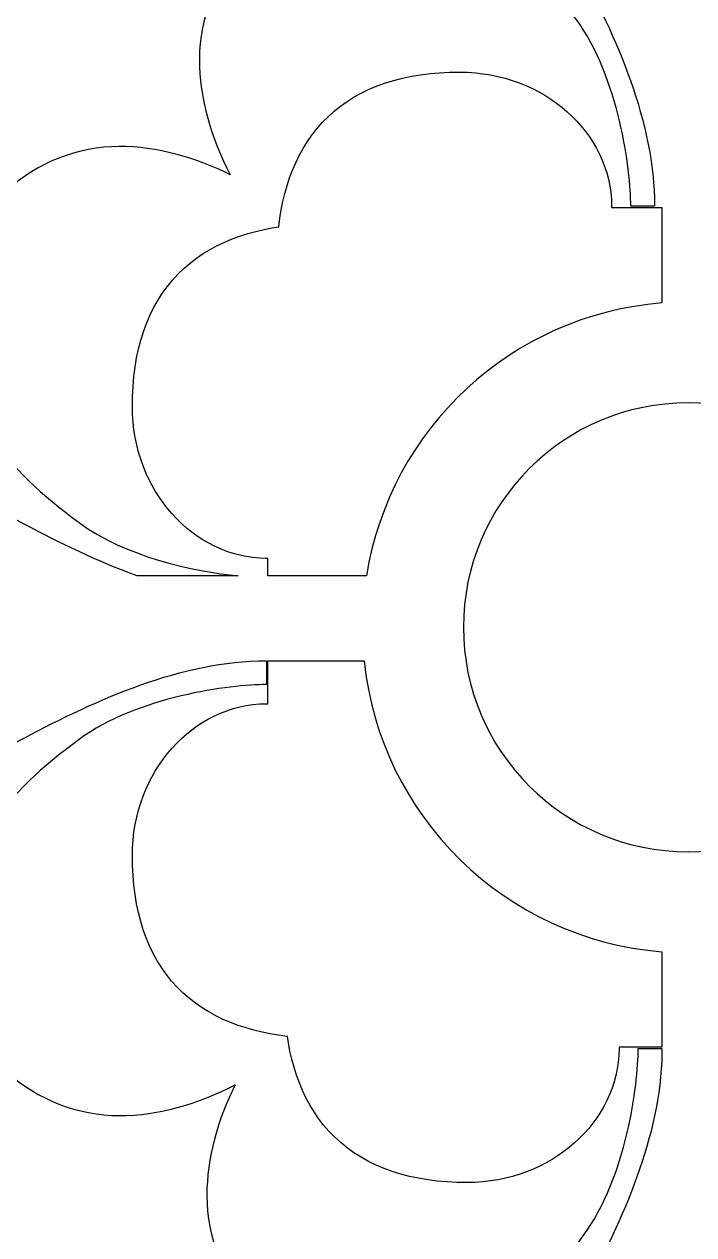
# Model space of a CAD drawing. Header units: centimetres. Extents: x -8.7 to 2, y -6.7 to 8.4.
# Drawn here: x 0.075 to 0.624, y 5.531 to 6.526 of the extents above; entities that cross this region are included whole.
import ezdxf

# ---------------------------------------------------------------- set-up
doc = ezdxf.new("R2010")
doc.units = ezdxf.units.CM
doc.header["$MEASUREMENT"] = 0
doc.layers.add('layer 1', color=7, linetype='Continuous')

msp = doc.modelspace()

# ---------------------------------------------------------------- linework, layer by layer
at = {"layer": 'layer 1', "color": 242}
for points, knots in [([(-2.9164, -6.70279), (-2.9164, -6.70279), (-2.9164, -5.65469), (-2.9164, -5.65469), (-2.9164, -5.65469), (-2.9164, -5.65469), (-2.9164, -5.56045), (-2.9164, -5.56045), (-2.9164, -5.56045), (-2.9164, -5.56045), (-2.9164, -5.22248), (-2.9164, -5.22248), (-2.9164, -5.22248), (-2.9164, -5.22248), (-2.9164, -5.05978), (-2.9164, -5.05978), (-2.9164, -5.05978), (-2.9164, -5.05978), (-2.9164, -3.57526), (-2.9164, -3.57526), (-2.9164, -3.57526), (-2.9164, -3.57526), (-2.9164, -3.48102), (-2.9164, -3.48102), (-2.9164, -3.48102), (-2.9164, -3.48102), (-2.9164, -3.14306), (-2.9164, -3.14306), (-2.9164, -3.14306), (-2.9164, -3.14306), (-2.9164, -2.98035), (-2.9164, -2.98035), (-2.9164, -2.98035), (-2.9164, -2.98035), (-2.9164, -1.49584), (-2.9164, -1.49584), (-2.9164, -1.49584), (-2.9164, -1.49584), (-2.9164, -1.4016), (-2.9164, -1.4016), (-2.9164, -1.4016), (-2.9164, -1.4016), (-2.9164, -1.06363), (-2.9164, -1.06363), (-2.9164, -1.06363), (-2.9164, -1.06363), (-2.9164, -0.90093), (-2.9164, -0.90093), (-2.9164, -0.90093), (-2.9164, -0.90093), (-2.9164, 0.58359), (-2.9164, 0.58359), (-2.9164, 0.58359), (-2.9164, 0.58359), (-2.9164, 0.67783), (-2.9164, 0.67783), (-2.9164, 0.67783), (-2.9164, 0.67783), (-2.9164, 1.01579), (-2.9164, 1.01579), (-2.9164, 1.01579), (-2.9164, 1.01579), (-2.9164, 1.1785), (-2.9164, 1.1785), (-2.9164, 1.1785), (-2.9164, 1.1785), (-2.9164, 2.66301), (-2.9164, 2.66301), (-2.9164, 2.66301), (-2.9164, 2.66301), (-2.9164, 2.75725), (-2.9164, 2.75725), (-2.9164, 2.75725), (-2.9164, 2.75725), (-2.9164, 3.09522), (-2.9164, 3.09522), (-2.9164, 3.09522), (-2.9164, 3.09522), (-2.9164, 3.25792), (-2.9164, 3.25792), (-2.9164, 3.25792), (-2.9164, 3.25792), (-2.9164, 4.74243), (-2.9164, 4.74243), (-2.9164, 4.74243), (-2.9164, 4.74243), (-2.9164, 4.83668), (-2.9164, 4.83668), (-2.9164, 4.83668), (-2.9164, 4.83668), (-2.9164, 5.17464), (-2.9164, 5.17464), (-2.9164, 5.17464), (-2.9164, 5.17464), (-2.9164, 5.33735), (-2.9164, 5.33735), (-2.9164, 5.33735), (-2.9164, 5.33735), (-2.9164, 6.82186), (-2.9164, 6.82186), (-2.9164, 6.82186), (-2.9164, 6.82186), (-2.9164, 6.9161), (-2.9164, 6.9161), (-2.9164, 6.9161), (-2.9164, 6.9161), (-2.9164, 7.25407), (-2.9164, 7.25407), (-2.9164, 7.25407), (-2.9164, 7.25407), (-2.9164, 7.41677), (-2.9164, 7.41677), (-2.9164, 7.41677), (-2.9164, 7.41677), (-2.9164, 8.37754), (-2.9164, 8.37754), (-2.9164, 8.37754), (-2.9164, 8.37754), (-2.18486, 8.37754), (-2.18486, 8.37754), (-2.18486, 8.37754), (-2.18486, 8.37754), (-2.01982, 8.37754), (-2.01982, 8.37754), (-2.01982, 8.37754), (-2.01982, 8.37754), (-1.60725, 8.37754), (-1.60725, 8.37754), (-1.60725, 8.37754), (-1.60725, 8.37754), (-1.53749, 8.37754), (-1.53749, 8.37754), (-1.53749, 8.37754), (-1.53749, 8.37754), (-1.14823, 8.37754), (-1.14823, 8.37754), (-1.14823, 8.37754), (-1.14823, 8.37754), (-0.98687, 8.37754), (-0.98687, 8.37754), (-0.98687, 8.37754), (-0.98687, 8.37754), (0.02073, 8.37754), (0.02073, 8.37754), (0.02073, 8.37754), (0.02073, 8.37754), (0.18577, 8.37754), (0.18577, 8.37754), (0.18577, 8.37754), (0.18577, 8.37754), (0.59834, 8.37754), (0.59834, 8.37754), (0.59834, 8.37754), (0.59834, 8.37754), (0.6681, 8.37754), (0.6681, 8.37754), (0.6681, 8.37754), (0.6681, 8.37754), (1.05736, 8.37754), (1.05736, 8.37754), (1.05736, 8.37754), (1.05736, 8.37754), (1.21872, 8.37754), (1.21872, 8.37754), (1.21872, 8.37754), (1.21872, 8.37754), (1.95035, 8.37754), (1.95035, 8.37754), (1.95035, 8.37754), (1.95035, 8.37754), (1.95035, 7.36066), (1.95035, 7.36066), (1.95035, 7.36066), (1.95035, 7.36066), (1.95035, 7.26641), (1.95035, 7.26641), (1.95035, 7.26641), (1.95035, 7.26641), (1.95035, 6.9286), (1.95035, 6.9286), (1.95035, 6.9286), (1.95035, 6.9286), (1.95035, 6.77755), (1.95035, 6.77755), (1.95035, 6.77755), (1.95035, 6.77755), (1.95035, 5.24221), (1.95035, 5.24221), (1.95035, 5.24221), (1.95035, 5.24221), (1.95035, 5.14795), (1.95035, 5.14795), (1.95035, 5.14795), (1.95035, 5.14795), (1.95035, 4.81014), (1.95035, 4.81014), (1.95035, 4.81014), (1.95035, 4.81014), (1.95035, 4.65909), (1.95035, 4.65909), (1.95035, 4.65909), (1.95035, 4.65909), (1.95035, 3.17448), (1.95035, 3.17448), (1.95035, 3.17448), (1.95035, 3.17448), (1.95035, 3.08022), (1.95035, 3.08022), (1.95035, 3.08022), (1.95035, 3.08022), (1.95035, 2.74242), (1.95035, 2.74242), (1.95035, 2.74242), (1.95035, 2.74242), (1.95035, 2.59137), (1.95035, 2.59137), (1.95035, 2.59137), (1.95035, 2.59137), (1.95035, 1.10676), (1.95035, 1.10676), (1.95035, 1.10676), (1.95035, 1.10676), (1.95035, 1.0125), (1.95035, 1.0125), (1.95035, 1.0125), (1.95035, 1.0125), (1.95035, 0.6747), (1.95035, 0.6747), (1.95035, 0.6747), (1.95035, 0.6747), (1.95035, 0.52364), (1.95035, 0.52364), (1.95035, 0.52364), (1.95035, 0.52364), (1.95035, -0.96097), (1.95035, -0.96097), (1.95035, -0.96097), (1.95035, -0.96097), (1.95035, -1.05523), (1.95035, -1.05523), (1.95035, -1.05523), (1.95035, -1.05523), (1.95035, -1.39303), (1.95035, -1.39303), (1.95035, -1.39303), (1.95035, -1.39303), (1.95035, -1.54408), (1.95035, -1.54408), (1.95035, -1.54408), (1.95035, -1.54408), (1.95035, -3.02869), (1.95035, -3.02869), (1.95035, -3.02869), (1.95035, -3.02869), (1.95035, -3.12295), (1.95035, -3.12295), (1.95035, -3.12295), (1.95035, -3.12295), (1.95035, -3.46075), (1.95035, -3.46075), (1.95035, -3.46075), (1.95035, -3.46075), (1.95035, -3.61181), (1.95035, -3.61181), (1.95035, -3.61181), (1.95035, -3.61181), (1.95035, -5.09642), (1.95035, -5.09642), (1.95035, -5.09642), (1.95035, -5.09642), (1.95035, -5.19068), (1.95035, -5.19068), (1.95035, -5.19068), (1.95035, -5.19068), (1.95035, -5.52848), (1.95035, -5.52848), (1.95035, -5.52848), (1.95035, -5.52848), (1.95035, -5.67953), (1.95035, -5.67953), (1.95035, -5.67953), (1.95035, -5.67953), (1.95035, -6.70279), (1.95035, -6.70279), (1.95035, -6.70279), (1.95035, -6.70279), (1.21881, -6.70279), (1.21881, -6.70279), (1.21881, -6.70279), (1.21881, -6.70279), (1.0529, -6.70279), (1.0529, -6.70279), (1.0529, -6.70279), (1.0529, -6.70279), (0.6681, -6.70279), (0.6681, -6.70279), (0.6681, -6.70279), (0.6681, -6.70279), (0.59834, -6.70279), (0.59834, -6.70279), (0.59834, -6.70279), (0.59834, -6.70279), (0.18291, -6.70279), (0.18291, -6.70279), (0.18291, -6.70279), (0.18291, -6.70279), (0.02079, -6.70279), (0.02079, -6.70279), (0.02079, -6.70279), (0.02079, -6.70279), (-0.98678, -6.70279), (-0.98678, -6.70279), (-0.98678, -6.70279), (-0.98678, -6.70279), (-1.15269, -6.70279), (-1.15269, -6.70279), (-1.15269, -6.70279), (-1.15269, -6.70279), (-1.53749, -6.70279), (-1.53749, -6.70279), (-1.53749, -6.70279), (-1.53749, -6.70279), (-1.60725, -6.70279), (-1.60725, -6.70279), (-1.60725, -6.70279), (-1.60725, -6.70279), (-2.02268, -6.70279), (-2.02268, -6.70279), (-2.02268, -6.70279), (-2.02268, -6.70279), (-2.1848, -6.70279), (-2.1848, -6.70279), (-2.1848, -6.70279), (-2.1848, -6.70279), (-2.9164, -6.70279), (-2.9164, -6.70279)], [0, 0, 0, 0, 0.011765, 0.011765, 0.011765, 0.011765, 0.023529, 0.023529, 0.023529, 0.023529, 0.035294, 0.035294, 0.035294, 0.035294, 0.047059, 0.047059, 0.047059, 0.047059, 0.058824, 0.058824, 0.058824, 0.058824, 0.070588, 0.070588, 0.070588, 0.070588, 0.082353, 0.082353, 0.082353, 0.082353, 0.094118, 0.094118, 0.094118, 0.094118, 0.105882, 0.105882, 0.105882, 0.105882, 0.117647, 0.117647, 0.117647, 0.117647, 0.129412, 0.129412, 0.129412, 0.129412, 0.141176, 0.141176, 0.141176, 0.141176, 0.152941, 0.152941, 0.152941, 0.152941, 0.164706, 0.164706, 0.164706, 0.164706, 0.176471, 0.176471, 0.176471, 0.176471, 0.188235, 0.188235, 0.188235, 0.188235, 0.2, 0.2, 0.2, 0.2, 0.211765, 0.211765, 0.211765, 0.211765, 0.223529, 0.223529, 0.223529, 0.223529, 0.235294, 0.235294, 0.235294, 0.235294, 0.247059, 0.247059, 0.247059, 0.247059, 0.258824, 0.258824, 0.258824, 0.258824, 0.270588, 0.270588, 0.270588, 0.270588, 0.282353, 0.282353, 0.282353, 0.282353, 0.294118, 0.294118, 0.294118, 0.294118, 0.305882, 0.305882, 0.305882, 0.305882, 0.317647, 0.317647, 0.317647, 0.317647, 0.329412, 0.329412, 0.329412, 0.329412, 0.341176, 0.341176, 0.341176, 0.341176, 0.352941, 0.352941, 0.352941, 0.352941, 0.364706, 0.364706, 0.364706, 0.364706, 0.376471, 0.376471, 0.376471, 0.376471, 0.388235, 0.388235, 0.388235, 0.388235, 0.4, 0.4, 0.4, 0.4, 0.411765, 0.411765, 0.411765, 0.411765, 0.423529, 0.423529, 0.423529, 0.423529, 0.435294, 0.435294, 0.435294, 0.435294, 0.447059, 0.447059, 0.447059, 0.447059, 0.458824, 0.458824, 0.458824, 0.458824, 0.470588, 0.470588, 0.470588, 0.470588, 0.482353, 0.482353, 0.482353, 0.482353, 0.494118, 0.494118, 0.494118, 0.494118, 0.505882, 0.505882, 0.505882, 0.505882, 0.517647, 0.517647, 0.517647, 0.517647, 0.529412, 0.529412, 0.529412, 0.529412, 0.541176, 0.541176, 0.541176, 0.541176, 0.552941, 0.552941, 0.552941, 0.552941, 0.564706, 0.564706, 0.564706, 0.564706, 0.576471, 0.576471, 0.576471, 0.576471, 0.588235, 0.588235, 0.588235, 0.588235, 0.6, 0.6, 0.6, 0.6, 0.611765, 0.611765, 0.611765, 0.611765, 0.623529, 0.623529, 0.623529, 0.623529, 0.635294, 0.635294, 0.635294, 0.635294, 0.647059, 0.647059, 0.647059, 0.647059, 0.658824, 0.658824, 0.658824, 0.658824, 0.670588, 0.670588, 0.670588, 0.670588, 0.682353, 0.682353, 0.682353, 0.682353, 0.694118, 0.694118, 0.694118, 0.694118, 0.705882, 0.705882, 0.705882, 0.705882, 0.717647, 0.717647, 0.717647, 0.717647, 0.729412, 0.729412, 0.729412, 0.729412, 0.741176, 0.741176, 0.741176, 0.741176, 0.752941, 0.752941, 0.752941, 0.752941, 0.764706, 0.764706, 0.764706, 0.764706, 0.776471, 0.776471, 0.776471, 0.776471, 0.788235, 0.788235, 0.788235, 0.788235, 0.8, 0.8, 0.8, 0.8, 0.811765, 0.811765, 0.811765, 0.811765, 0.823529, 0.823529, 0.823529, 0.823529, 0.835294, 0.835294, 0.835294, 0.835294, 0.847059, 0.847059, 0.847059, 0.847059, 0.858824, 0.858824, 0.858824, 0.858824, 0.870588, 0.870588, 0.870588, 0.870588, 0.882353, 0.882353, 0.882353, 0.882353, 0.894118, 0.894118, 0.894118, 0.894118, 0.905882, 0.905882, 0.905882, 0.905882, 0.917647, 0.917647, 0.917647, 0.917647, 0.929412, 0.929412, 0.929412, 0.929412, 0.941176, 0.941176, 0.941176, 0.941176, 0.952941, 0.952941, 0.952941, 0.952941, 0.964706, 0.964706, 0.964706, 0.964706, 0.976471, 0.976471, 0.976471, 0.976471, 1, 1, 1, 1]), ([(-0.42407, 6.1001), (-0.42407, 6.1001), (-0.24918, 6.04899), (-0.24918, 6.04899), (-0.24918, 6.04899), (-0.20936, 6.06769), (-0.16923, 6.08874), (-0.13929, 6.105), (-0.13929, 6.105), (-0.09534, 6.12944), (-0.05503, 6.14653), (-0.01838, 6.14653), (-0.01838, 6.14653), (0.01216, 6.14653), (0.04637, 6.12944), (0.07447, 6.11476), (0.07447, 6.11476), (0.10352, 6.09934), (0.13487, 6.08393), (0.1674, 6.07215), (0.1674, 6.07215), (0.1674, 6.07215), (0.25029, 6.07215), (0.25029, 6.07215), (0.25029, 6.07215), (0.21403, 6.07585), (0.15755, 6.0878), (0.11966, 6.116), (0.11966, 6.116), (0.05857, 6.16119), (0.02072, 6.20271), (0.02072, 6.30289), (0.02072, 6.30289), (0.02072, 6.3713), (0.08422, 6.42503), (0.15264, 6.42503), (0.15264, 6.42503), (0.1836, 6.42503), (0.21556, 6.41602), (0.24387, 6.40174), (0.24387, 6.40174), (0.22839, 6.43103), (0.2185, 6.46456), (0.2185, 6.497), (0.2185, 6.497), (0.2185, 6.56542), (0.27224, 6.62892), (0.34065, 6.62892), (0.34065, 6.62892), (0.44083, 6.62892), (0.48234, 6.59106), (0.52754, 6.52998), (0.52754, 6.52998), (0.56296, 6.48236), (0.57274, 6.40539), (0.57274, 6.37607), (0.57274, 6.37607), (0.57274, 6.37607), (0.59229, 6.37607), (0.59229, 6.37607), (0.59229, 6.37607), (0.59229, 6.44571), (0.56052, 6.51532), (0.52876, 6.57517), (0.52876, 6.57517), (0.51409, 6.60327), (0.497, 6.63747), (0.497, 6.66802), (0.497, 6.66802), (0.497, 6.70467), (0.51409, 6.74498), (0.53854, 6.78893), (0.53854, 6.78893), (0.55306, 6.8157), (0.57142, 6.8506), (0.58852, 6.88616), (0.58852, 6.88616), (0.58852, 6.88616), (0.53024, 7.08559), (0.53024, 7.08559), (0.53024, 7.08559), (0.53024, 7.08559), (0.28271, 7.01027), (0.28271, 7.01027), (0.28271, 7.01027), (0.28271, 7.01027), (0.10891, 7.06316), (0.10891, 7.06316), (0.10891, 7.06316), (0.08764, 6.93848), (-0.04769, 6.84118), (-0.21436, 6.83456), (-0.21436, 6.83456), (-0.2163, 6.66707), (-0.30972, 6.52854), (-0.43218, 6.50065), (-0.43218, 6.50065), (-0.43218, 6.50065), (-0.42407, 6.50065), (-0.42407, 6.50065), (-0.42407, 6.50065), (-0.42407, 6.50065), (-0.42407, 6.1001), (-0.42407, 6.1001)], [0, 0, 0, 0, 0.037037, 0.037037, 0.037037, 0.037037, 0.074074, 0.074074, 0.074074, 0.074074, 0.111111, 0.111111, 0.111111, 0.111111, 0.148148, 0.148148, 0.148148, 0.148148, 0.185185, 0.185185, 0.185185, 0.185185, 0.222222, 0.222222, 0.222222, 0.222222, 0.259259, 0.259259, 0.259259, 0.259259, 0.296296, 0.296296, 0.296296, 0.296296, 0.333333, 0.333333, 0.333333, 0.333333, 0.37037, 0.37037, 0.37037, 0.37037, 0.407407, 0.407407, 0.407407, 0.407407, 0.444444, 0.444444, 0.444444, 0.444444, 0.481481, 0.481481, 0.481481, 0.481481, 0.518519, 0.518519, 0.518519, 0.518519, 0.555556, 0.555556, 0.555556, 0.555556, 0.592593, 0.592593, 0.592593, 0.592593, 0.62963, 0.62963, 0.62963, 0.62963, 0.666667, 0.666667, 0.666667, 0.666667, 0.703704, 0.703704, 0.703704, 0.703704, 0.740741, 0.740741, 0.740741, 0.740741, 0.777778, 0.777778, 0.777778, 0.777778, 0.814815, 0.814815, 0.814815, 0.814815, 0.851852, 0.851852, 0.851852, 0.851852, 0.888889, 0.888889, 0.888889, 0.888889, 0.925926, 0.925926, 0.925926, 0.925926, 1, 1, 1, 1]), ([(0.27464, 6.07215), (0.27464, 6.07215), (0.35567, 6.07215), (0.35567, 6.07215), (0.35567, 6.07215), (0.37485, 6.19284), (0.47478, 6.28666), (0.59834, 6.29646), (0.59834, 6.29646), (0.59834, 6.29646), (0.59834, 6.375), (0.59834, 6.375), (0.59834, 6.375), (0.59834, 6.375), (0.557, 6.375), (0.557, 6.375), (0.557, 6.375), (0.557, 6.375), (0.557, 6.3765), (0.557, 6.3765), (0.557, 6.3765), (0.557, 6.3765), (0.55684, 6.38166), (0.55684, 6.38166), (0.55684, 6.38166), (0.55684, 6.38166), (0.55634, 6.38719), (0.55634, 6.38719), (0.55634, 6.38719), (0.55634, 6.38719), (0.55552, 6.39266), (0.55552, 6.39266), (0.55552, 6.39266), (0.55552, 6.39266), (0.55439, 6.39807), (0.55439, 6.39807), (0.55439, 6.39807), (0.55439, 6.39807), (0.55297, 6.40338), (0.55297, 6.40338), (0.55297, 6.40338), (0.55297, 6.40338), (0.55125, 6.40859), (0.55125, 6.40859), (0.55125, 6.40859), (0.55125, 6.40859), (0.54926, 6.41369), (0.54926, 6.41369), (0.54926, 6.41369), (0.54926, 6.41369), (0.54701, 6.41868), (0.54701, 6.41868), (0.54701, 6.41868), (0.54701, 6.41868), (0.54449, 6.42356), (0.54449, 6.42356), (0.54449, 6.42356), (0.54449, 6.42356), (0.54173, 6.42829), (0.54173, 6.42829), (0.54173, 6.42829), (0.54173, 6.42829), (0.53873, 6.43289), (0.53873, 6.43289), (0.53873, 6.43289), (0.53873, 6.43289), (0.5355, 6.43735), (0.5355, 6.43735), (0.5355, 6.43735), (0.5355, 6.43735), (0.53204, 6.44166), (0.53204, 6.44166), (0.53204, 6.44166), (0.53204, 6.44166), (0.52837, 6.44582), (0.52837, 6.44582), (0.52837, 6.44582), (0.52837, 6.44582), (0.52449, 6.44981), (0.52449, 6.44981), (0.52449, 6.44981), (0.52449, 6.44981), (0.52039, 6.45364), (0.52039, 6.45364), (0.52039, 6.45364), (0.52039, 6.45364), (0.5161, 6.45729), (0.5161, 6.45729), (0.5161, 6.45729), (0.5161, 6.45729), (0.51163, 6.46076), (0.51163, 6.46076), (0.51163, 6.46076), (0.51163, 6.46076), (0.50696, 6.46404), (0.50696, 6.46404), (0.50696, 6.46404), (0.50696, 6.46404), (0.50212, 6.46713), (0.50212, 6.46713), (0.50212, 6.46713), (0.50212, 6.46713), (0.4971, 6.47002), (0.4971, 6.47002), (0.4971, 6.47002), (0.4971, 6.47002), (0.49192, 6.47269), (0.49192, 6.47269), (0.49192, 6.47269), (0.49192, 6.47269), (0.48657, 6.47515), (0.48657, 6.47515), (0.48657, 6.47515), (0.48657, 6.47515), (0.48106, 6.47738), (0.48106, 6.47738), (0.48106, 6.47738), (0.48106, 6.47738), (0.4754, 6.47938), (0.4754, 6.47938), (0.4754, 6.47938), (0.4754, 6.47938), (0.46961, 6.48113), (0.46961, 6.48113), (0.46961, 6.48113), (0.46961, 6.48113), (0.46368, 6.48264), (0.46368, 6.48264), (0.46368, 6.48264), (0.46368, 6.48264), (0.45762, 6.48389), (0.45762, 6.48389), (0.45762, 6.48389), (0.45762, 6.48389), (0.45144, 6.48487), (0.45144, 6.48487), (0.45144, 6.48487), (0.45144, 6.48487), (0.44515, 6.48558), (0.44515, 6.48558), (0.44515, 6.48558), (0.44515, 6.48558), (0.43876, 6.48602), (0.43876, 6.48602), (0.43876, 6.48602), (0.43876, 6.48602), (0.43236, 6.48616), (0.43236, 6.48616), (0.43236, 6.48616), (0.43236, 6.48616), (0.42392, 6.48602), (0.42392, 6.48602), (0.42392, 6.48602), (0.42392, 6.48602), (0.41578, 6.48562), (0.41578, 6.48562), (0.41578, 6.48562), (0.41578, 6.48562), (0.40785, 6.48494), (0.40785, 6.48494), (0.40785, 6.48494), (0.40785, 6.48494), (0.40013, 6.48398), (0.40013, 6.48398), (0.40013, 6.48398), (0.40013, 6.48398), (0.3926, 6.48274), (0.3926, 6.48274), (0.3926, 6.48274), (0.3926, 6.48274), (0.38527, 6.48121), (0.38527, 6.48121), (0.38527, 6.48121), (0.38527, 6.48121), (0.37814, 6.47938), (0.37814, 6.47938), (0.37814, 6.47938), (0.37814, 6.47938), (0.37122, 6.47726), (0.37122, 6.47726), (0.37122, 6.47726), (0.37122, 6.47726), (0.36451, 6.47484), (0.36451, 6.47484), (0.36451, 6.47484), (0.36451, 6.47484), (0.35801, 6.47211), (0.35801, 6.47211), (0.35801, 6.47211), (0.35801, 6.47211), (0.35174, 6.46908), (0.35174, 6.46908), (0.35174, 6.46908), (0.35174, 6.46908), (0.3457, 6.46574), (0.3457, 6.46574), (0.3457, 6.46574), (0.3457, 6.46574), (0.3399, 6.46209), (0.3399, 6.46209), (0.3399, 6.46209), (0.3399, 6.46209), (0.33437, 6.45816), (0.33437, 6.45816), (0.33437, 6.45816), (0.33437, 6.45816), (0.3291, 6.45393), (0.3291, 6.45393), (0.3291, 6.45393), (0.3291, 6.45393), (0.32412, 6.44944), (0.32412, 6.44944), (0.32412, 6.44944), (0.32412, 6.44944), (0.31942, 6.44467), (0.31942, 6.44467), (0.31942, 6.44467), (0.31942, 6.44467), (0.31503, 6.43967), (0.31503, 6.43967), (0.31503, 6.43967), (0.31503, 6.43967), (0.31094, 6.43444), (0.31094, 6.43444), (0.31094, 6.43444), (0.31094, 6.43444), (0.30715, 6.429), (0.30715, 6.429), (0.30715, 6.429), (0.30715, 6.429), (0.30366, 6.42337), (0.30366, 6.42337), (0.30366, 6.42337), (0.30366, 6.42337), (0.30046, 6.41756), (0.30046, 6.41756), (0.30046, 6.41756), (0.30046, 6.41756), (0.29756, 6.41159), (0.29756, 6.41159), (0.29756, 6.41159), (0.29756, 6.41159), (0.29494, 6.40548), (0.29494, 6.40548), (0.29494, 6.40548), (0.29494, 6.40548), (0.29259, 6.39922), (0.29259, 6.39922), (0.29259, 6.39922), (0.29259, 6.39922), (0.2905, 6.39284), (0.2905, 6.39284), (0.2905, 6.39284), (0.2905, 6.39284), (0.28866, 6.38632), (0.28866, 6.38632), (0.28866, 6.38632), (0.28866, 6.38632), (0.28707, 6.3797), (0.28707, 6.3797), (0.28707, 6.3797), (0.28707, 6.3797), (0.2857, 6.37295), (0.2857, 6.37295), (0.2857, 6.37295), (0.2857, 6.37295), (0.28456, 6.3661), (0.28456, 6.3661), (0.28456, 6.3661), (0.28456, 6.3661), (0.28363, 6.35914), (0.28363, 6.35914), (0.28363, 6.35914), (0.28363, 6.35914), (0.28361, 6.35893), (0.28361, 6.35893), (0.28361, 6.35893), (0.28361, 6.35893), (0.27837, 6.35811), (0.27837, 6.35811), (0.27837, 6.35811), (0.27837, 6.35811), (0.27154, 6.35679), (0.27154, 6.35679), (0.27154, 6.35679), (0.27154, 6.35679), (0.26483, 6.35523), (0.26483, 6.35523), (0.26483, 6.35523), (0.26483, 6.35523), (0.25823, 6.35344), (0.25823, 6.35344), (0.25823, 6.35344), (0.25823, 6.35344), (0.25177, 6.35139), (0.25177, 6.35139), (0.25177, 6.35139), (0.25177, 6.35139), (0.24543, 6.34908), (0.24543, 6.34908), (0.24543, 6.34908), (0.24543, 6.34908), (0.23923, 6.34649), (0.23923, 6.34649), (0.23923, 6.34649), (0.23923, 6.34649), (0.23318, 6.34362), (0.23318, 6.34362), (0.23318, 6.34362), (0.23318, 6.34362), (0.22729, 6.34045), (0.22729, 6.34045), (0.22729, 6.34045), (0.22729, 6.34045), (0.22159, 6.33699), (0.22159, 6.33699), (0.22159, 6.33699), (0.22159, 6.33699), (0.21606, 6.33322), (0.21606, 6.33322), (0.21606, 6.33322), (0.21606, 6.33322), (0.21076, 6.32914), (0.21076, 6.32914), (0.21076, 6.32914), (0.21076, 6.32914), (0.20567, 6.32475), (0.20567, 6.32475), (0.20567, 6.32475), (0.20567, 6.32475), (0.20084, 6.32006), (0.20084, 6.32006), (0.20084, 6.32006), (0.20084, 6.32006), (0.19627, 6.31508), (0.19627, 6.31508), (0.19627, 6.31508), (0.19627, 6.31508), (0.19197, 6.30981), (0.19197, 6.30981), (0.19197, 6.30981), (0.19197, 6.30981), (0.18796, 6.30425), (0.18796, 6.30425), (0.18796, 6.30425), (0.18796, 6.30425), (0.18426, 6.29844), (0.18426, 6.29844), (0.18426, 6.29844), (0.18426, 6.29844), (0.18086, 6.29237), (0.18086, 6.29237), (0.18086, 6.29237), (0.18086, 6.29237), (0.17777, 6.28606), (0.17777, 6.28606), (0.17777, 6.28606), (0.17777, 6.28606), (0.17499, 6.27953), (0.17499, 6.27953), (0.17499, 6.27953), (0.17499, 6.27953), (0.17253, 6.27277), (0.17253, 6.27277), (0.17253, 6.27277), (0.17253, 6.27277), (0.17037, 6.26581), (0.17037, 6.26581), (0.17037, 6.26581), (0.17037, 6.26581), (0.16852, 6.25863), (0.16852, 6.25863), (0.16852, 6.25863), (0.16852, 6.25863), (0.16696, 6.25125), (0.16696, 6.25125), (0.16696, 6.25125), (0.16696, 6.25125), (0.1657, 6.24367), (0.1657, 6.24367), (0.1657, 6.24367), (0.1657, 6.24367), (0.16472, 6.23588), (0.16472, 6.23588), (0.16472, 6.23588), (0.16472, 6.23588), (0.16403, 6.22789), (0.16403, 6.22789), (0.16403, 6.22789), (0.16403, 6.22789), (0.16362, 6.21968), (0.16362, 6.21968), (0.16362, 6.21968), (0.16362, 6.21968), (0.16348, 6.21118), (0.16348, 6.21118), (0.16348, 6.21118), (0.16348, 6.21118), (0.16362, 6.20478), (0.16362, 6.20478), (0.16362, 6.20478), (0.16362, 6.20478), (0.16405, 6.19838), (0.16405, 6.19838), (0.16405, 6.19838), (0.16405, 6.19838), (0.16476, 6.19209), (0.16476, 6.19209), (0.16476, 6.19209), (0.16476, 6.19209), (0.16575, 6.18592), (0.16575, 6.18592), (0.16575, 6.18592), (0.16575, 6.18592), (0.16699, 6.17986), (0.16699, 6.17986), (0.16699, 6.17986), (0.16699, 6.17986), (0.1685, 6.17392), (0.1685, 6.17392), (0.1685, 6.17392), (0.1685, 6.17392), (0.17026, 6.16812), (0.17026, 6.16812), (0.17026, 6.16812), (0.17026, 6.16812), (0.17226, 6.16247), (0.17226, 6.16247), (0.17226, 6.16247), (0.17226, 6.16247), (0.17448, 6.15697), (0.17448, 6.15697), (0.17448, 6.15697), (0.17448, 6.15697), (0.17694, 6.15162), (0.17694, 6.15162), (0.17694, 6.15162), (0.17694, 6.15162), (0.17962, 6.14643), (0.17962, 6.14643), (0.17962, 6.14643), (0.17962, 6.14643), (0.1825, 6.14141), (0.1825, 6.14141), (0.1825, 6.14141), (0.1825, 6.14141), (0.18559, 6.13656), (0.18559, 6.13656), (0.18559, 6.13656), (0.18559, 6.13656), (0.18888, 6.1319), (0.18888, 6.1319), (0.18888, 6.1319), (0.18888, 6.1319), (0.19235, 6.12742), (0.19235, 6.12742), (0.19235, 6.12742), (0.19235, 6.12742), (0.196, 6.12313), (0.196, 6.12313), (0.196, 6.12313), (0.196, 6.12313), (0.19982, 6.11905), (0.19982, 6.11905), (0.19982, 6.11905), (0.19982, 6.11905), (0.20381, 6.11516), (0.20381, 6.11516), (0.20381, 6.11516), (0.20381, 6.11516), (0.20797, 6.11148), (0.20797, 6.11148), (0.20797, 6.11148), (0.20797, 6.11148), (0.21228, 6.10803), (0.21228, 6.10803), (0.21228, 6.10803), (0.21228, 6.10803), (0.21674, 6.10479), (0.21674, 6.10479), (0.21674, 6.10479), (0.21674, 6.10479), (0.22135, 6.10179), (0.22135, 6.10179), (0.22135, 6.10179), (0.22135, 6.10179), (0.22609, 6.09902), (0.22609, 6.09902), (0.22609, 6.09902), (0.22609, 6.09902), (0.23095, 6.09651), (0.23095, 6.09651), (0.23095, 6.09651), (0.23095, 6.09651), (0.23593, 6.09426), (0.23593, 6.09426), (0.23593, 6.09426), (0.23593, 6.09426), (0.24104, 6.09227), (0.24104, 6.09227), (0.24104, 6.09227), (0.24104, 6.09227), (0.24626, 6.09055), (0.24626, 6.09055), (0.24626, 6.09055), (0.24626, 6.09055), (0.25157, 6.08912), (0.25157, 6.08912), (0.25157, 6.08912), (0.25157, 6.08912), (0.25697, 6.088), (0.25697, 6.088), (0.25697, 6.088), (0.25697, 6.088), (0.26245, 6.08718), (0.26245, 6.08718), (0.26245, 6.08718), (0.26245, 6.08718), (0.26799, 6.08668), (0.26799, 6.08668), (0.26799, 6.08668), (0.26799, 6.08668), (0.27315, 6.08652), (0.27315, 6.08652), (0.27315, 6.08652), (0.27315, 6.08652), (0.27464, 6.08652), (0.27464, 6.08652), (0.27464, 6.08652), (0.27464, 6.08652), (0.27464, 6.07215), (0.27464, 6.07215)], [0, 0, 0, 0, 0.007463, 0.007463, 0.007463, 0.007463, 0.014925, 0.014925, 0.014925, 0.014925, 0.022388, 0.022388, 0.022388, 0.022388, 0.029851, 0.029851, 0.029851, 0.029851, 0.037313, 0.037313, 0.037313, 0.037313, 0.044776, 0.044776, 0.044776, 0.044776, 0.052239, 0.052239, 0.052239, 0.052239, 0.059701, 0.059701, 0.059701, 0.059701, 0.067164, 0.067164, 0.067164, 0.067164, 0.074627, 0.074627, 0.074627, 0.074627, 0.08209, 0.08209, 0.08209, 0.08209, 0.089552, 0.089552, 0.089552, 0.089552, 0.097015, 0.097015, 0.097015, 0.097015, 0.104478, 0.104478, 0.104478, 0.104478, 0.11194, 0.11194, 0.11194, 0.11194, 0.119403, 0.119403, 0.119403, 0.119403, 0.126866, 0.126866, 0.126866, 0.126866, 0.134328, 0.134328, 0.134328, 0.134328, 0.141791, 0.141791, 0.141791, 0.141791, 0.149254, 0.149254, 0.149254, 0.149254, 0.156716, 0.156716, 0.156716, 0.156716, 0.164179, 0.164179, 0.164179, 0.164179, 0.171642, 0.171642, 0.171642, 0.171642, 0.179104, 0.179104, 0.179104, 0.179104, 0.186567, 0.186567, 0.186567, 0.186567, 0.19403, 0.19403, 0.19403, 0.19403, 0.201493, 0.201493, 0.201493, 0.201493, 0.208955, 0.208955, 0.208955, 0.208955, 0.216418, 0.216418, 0.216418, 0.216418, 0.223881, 0.223881, 0.223881, 0.223881, 0.231343, 0.231343, 0.231343, 0.231343, 0.238806, 0.238806, 0.238806, 0.238806, 0.246269, 0.246269, 0.246269, 0.246269, 0.253731, 0.253731, 0.253731, 0.253731, 0.261194, 0.261194, 0.261194, 0.261194, 0.268657, 0.268657, 0.268657, 0.268657, 0.276119, 0.276119, 0.276119, 0.276119, 0.283582, 0.283582, 0.283582, 0.283582, 0.291045, 0.291045, 0.291045, 0.291045, 0.298507, 0.298507, 0.298507, 0.298507, 0.30597, 0.30597, 0.30597, 0.30597, 0.313433, 0.313433, 0.313433, 0.313433, 0.320896, 0.320896, 0.320896, 0.320896, 0.328358, 0.328358, 0.328358, 0.328358, 0.335821, 0.335821, 0.335821, 0.335821, 0.343284, 0.343284, 0.343284, 0.343284, 0.350746, 0.350746, 0.350746, 0.350746, 0.358209, 0.358209, 0.358209, 0.358209, 0.365672, 0.365672, 0.365672, 0.365672, 0.373134, 0.373134, 0.373134, 0.373134, 0.380597, 0.380597, 0.380597, 0.380597, 0.38806, 0.38806, 0.38806, 0.38806, 0.395522, 0.395522, 0.395522, 0.395522, 0.402985, 0.402985, 0.402985, 0.402985, 0.410448, 0.410448, 0.410448, 0.410448, 0.41791, 0.41791, 0.41791, 0.41791, 0.425373, 0.425373, 0.425373, 0.425373, 0.432836, 0.432836, 0.432836, 0.432836, 0.440299, 0.440299, 0.440299, 0.440299, 0.447761, 0.447761, 0.447761, 0.447761, 0.455224, 0.455224, 0.455224, 0.455224, 0.462687, 0.462687, 0.462687, 0.462687, 0.470149, 0.470149, 0.470149, 0.470149, 0.477612, 0.477612, 0.477612, 0.477612, 0.485075, 0.485075, 0.485075, 0.485075, 0.492537, 0.492537, 0.492537, 0.492537, 0.5, 0.5, 0.5, 0.5, 0.507463, 0.507463, 0.507463, 0.507463, 0.514925, 0.514925, 0.514925, 0.514925, 0.522388, 0.522388, 0.522388, 0.522388, 0.529851, 0.529851, 0.529851, 0.529851, 0.537313, 0.537313, 0.537313, 0.537313, 0.544776, 0.544776, 0.544776, 0.544776, 0.552239, 0.552239, 0.552239, 0.552239, 0.559701, 0.559701, 0.559701, 0.559701, 0.567164, 0.567164, 0.567164, 0.567164, 0.574627, 0.574627, 0.574627, 0.574627, 0.58209, 0.58209, 0.58209, 0.58209, 0.589552, 0.589552, 0.589552, 0.589552, 0.597015, 0.597015, 0.597015, 0.597015, 0.604478, 0.604478, 0.604478, 0.604478, 0.61194, 0.61194, 0.61194, 0.61194, 0.619403, 0.619403, 0.619403, 0.619403, 0.626866, 0.626866, 0.626866, 0.626866, 0.634328, 0.634328, 0.634328, 0.634328, 0.641791, 0.641791, 0.641791, 0.641791, 0.649254, 0.649254, 0.649254, 0.649254, 0.656716, 0.656716, 0.656716, 0.656716, 0.664179, 0.664179, 0.664179, 0.664179, 0.671642, 0.671642, 0.671642, 0.671642, 0.679104, 0.679104, 0.679104, 0.679104, 0.686567, 0.686567, 0.686567, 0.686567, 0.69403, 0.69403, 0.69403, 0.69403, 0.701493, 0.701493, 0.701493, 0.701493, 0.708955, 0.708955, 0.708955, 0.708955, 0.716418, 0.716418, 0.716418, 0.716418, 0.723881, 0.723881, 0.723881, 0.723881, 0.731343, 0.731343, 0.731343, 0.731343, 0.738806, 0.738806, 0.738806, 0.738806, 0.746269, 0.746269, 0.746269, 0.746269, 0.753731, 0.753731, 0.753731, 0.753731, 0.761194, 0.761194, 0.761194, 0.761194, 0.768657, 0.768657, 0.768657, 0.768657, 0.776119, 0.776119, 0.776119, 0.776119, 0.783582, 0.783582, 0.783582, 0.783582, 0.791045, 0.791045, 0.791045, 0.791045, 0.798507, 0.798507, 0.798507, 0.798507, 0.80597, 0.80597, 0.80597, 0.80597, 0.813433, 0.813433, 0.813433, 0.813433, 0.820896, 0.820896, 0.820896, 0.820896, 0.828358, 0.828358, 0.828358, 0.828358, 0.835821, 0.835821, 0.835821, 0.835821, 0.843284, 0.843284, 0.843284, 0.843284, 0.850746, 0.850746, 0.850746, 0.850746, 0.858209, 0.858209, 0.858209, 0.858209, 0.865672, 0.865672, 0.865672, 0.865672, 0.873134, 0.873134, 0.873134, 0.873134, 0.880597, 0.880597, 0.880597, 0.880597, 0.88806, 0.88806, 0.88806, 0.88806, 0.895522, 0.895522, 0.895522, 0.895522, 0.902985, 0.902985, 0.902985, 0.902985, 0.910448, 0.910448, 0.910448, 0.910448, 0.91791, 0.91791, 0.91791, 0.91791, 0.925373, 0.925373, 0.925373, 0.925373, 0.932836, 0.932836, 0.932836, 0.932836, 0.940299, 0.940299, 0.940299, 0.940299, 0.947761, 0.947761, 0.947761, 0.947761, 0.955224, 0.955224, 0.955224, 0.955224, 0.962687, 0.962687, 0.962687, 0.962687, 0.970149, 0.970149, 0.970149, 0.970149, 0.977612, 0.977612, 0.977612, 0.977612, 0.985075, 0.985075, 0.985075, 0.985075, 1, 1, 1, 1]), ([(0.43529, 6.02987), (0.43529, 6.13174), (0.5179, 6.21435), (0.61977, 6.21435), (0.61977, 6.21435), (0.72164, 6.21435), (0.80425, 6.13174), (0.80425, 6.02987), (0.80425, 6.02987), (0.80425, 5.928), (0.72164, 5.84539), (0.61977, 5.84539), (0.61977, 5.84539), (0.5179, 5.84539), (0.43529, 5.928), (0.43529, 6.02987)], [0, 0, 0, 0, 0.2, 0.2, 0.2, 0.2, 0.4, 0.4, 0.4, 0.4, 0.6, 0.6, 0.6, 0.6, 1, 1, 1, 1]), ([(-0.25725, 6.0084), (-0.25725, 6.0084), (-0.42407, 5.95965), (-0.42407, 5.95965), (-0.42407, 5.95965), (-0.42407, 5.95965), (-0.42407, 5.59665), (-0.42407, 5.59665), (-0.42407, 5.59665), (-0.31495, 5.55974), (-0.23325, 5.43366), (-0.2272, 5.28142), (-0.2272, 5.28142), (-0.04932, 5.27936), (0.09588, 5.17411), (0.11059, 5.04049), (0.11059, 5.04049), (0.11059, 5.04049), (0.28271, 5.09287), (0.28271, 5.09287), (0.28271, 5.09287), (0.28271, 5.09287), (0.53024, 5.01755), (0.53024, 5.01755), (0.53024, 5.01755), (0.53024, 5.01755), (0.58285, 5.19761), (0.58285, 5.19761), (0.58285, 5.19761), (0.5694, 5.22456), (0.55588, 5.25012), (0.54464, 5.27081), (0.54464, 5.27081), (0.5202, 5.31477), (0.50311, 5.35508), (0.50311, 5.39173), (0.50311, 5.39173), (0.50311, 5.42227), (0.5202, 5.45648), (0.53487, 5.48457), (0.53487, 5.48457), (0.566, 5.5432), (0.59709, 5.6112), (0.59834, 5.67942), (0.59834, 5.67942), (0.59834, 5.67942), (0.59834, 5.68368), (0.59834, 5.68368), (0.59834, 5.68368), (0.59834, 5.68368), (0.57885, 5.68368), (0.57885, 5.68368), (0.57885, 5.68368), (0.57885, 5.65435), (0.56907, 5.57739), (0.53364, 5.52977), (0.53364, 5.52977), (0.48845, 5.46868), (0.44693, 5.43083), (0.34675, 5.43083), (0.34675, 5.43083), (0.27834, 5.43083), (0.22461, 5.49432), (0.22461, 5.56275), (0.22461, 5.56275), (0.22461, 5.5937), (0.23362, 5.62566), (0.24789, 5.65397), (0.24789, 5.65397), (0.2186, 5.6385), (0.18508, 5.62861), (0.15264, 5.62861), (0.15264, 5.62861), (0.08422, 5.62861), (0.02072, 5.68234), (0.02072, 5.75075), (0.02072, 5.75075), (0.02072, 5.85093), (0.05857, 5.89245), (0.11966, 5.93764), (0.11966, 5.93764), (0.16728, 5.97307), (0.24425, 5.98285), (0.27357, 5.98285), (0.27357, 5.98285), (0.27357, 5.98285), (0.27357, 6.00239), (0.27357, 6.00239), (0.27357, 6.00239), (0.20393, 6.00239), (0.13432, 5.97063), (0.07447, 5.93886), (0.07447, 5.93886), (0.04637, 5.9242), (0.01216, 5.90711), (-0.01838, 5.90711), (-0.01838, 5.90711), (-0.05503, 5.90711), (-0.09534, 5.9242), (-0.13929, 5.94864), (-0.13929, 5.94864), (-0.17126, 5.96599), (-0.21483, 5.98881), (-0.25725, 6.0084)], [0, 0, 0, 0, 0.037037, 0.037037, 0.037037, 0.037037, 0.074074, 0.074074, 0.074074, 0.074074, 0.111111, 0.111111, 0.111111, 0.111111, 0.148148, 0.148148, 0.148148, 0.148148, 0.185185, 0.185185, 0.185185, 0.185185, 0.222222, 0.222222, 0.222222, 0.222222, 0.259259, 0.259259, 0.259259, 0.259259, 0.296296, 0.296296, 0.296296, 0.296296, 0.333333, 0.333333, 0.333333, 0.333333, 0.37037, 0.37037, 0.37037, 0.37037, 0.407407, 0.407407, 0.407407, 0.407407, 0.444444, 0.444444, 0.444444, 0.444444, 0.481481, 0.481481, 0.481481, 0.481481, 0.518519, 0.518519, 0.518519, 0.518519, 0.555556, 0.555556, 0.555556, 0.555556, 0.592593, 0.592593, 0.592593, 0.592593, 0.62963, 0.62963, 0.62963, 0.62963, 0.666667, 0.666667, 0.666667, 0.666667, 0.703704, 0.703704, 0.703704, 0.703704, 0.740741, 0.740741, 0.740741, 0.740741, 0.777778, 0.777778, 0.777778, 0.777778, 0.814815, 0.814815, 0.814815, 0.814815, 0.851852, 0.851852, 0.851852, 0.851852, 0.888889, 0.888889, 0.888889, 0.888889, 0.925926, 0.925926, 0.925926, 0.925926, 1, 1, 1, 1]), ([(0.35373, 6.0024), (0.35373, 6.0024), (0.27464, 6.0024), (0.27464, 6.0024), (0.27464, 6.0024), (0.27464, 6.0024), (0.27464, 5.9671), (0.27464, 5.9671), (0.27464, 5.9671), (0.27464, 5.9671), (0.27314, 5.9671), (0.27314, 5.9671), (0.27314, 5.9671), (0.27314, 5.9671), (0.26798, 5.96694), (0.26798, 5.96694), (0.26798, 5.96694), (0.26798, 5.96694), (0.26244, 5.96645), (0.26244, 5.96645), (0.26244, 5.96645), (0.26244, 5.96645), (0.25697, 5.96563), (0.25697, 5.96563), (0.25697, 5.96563), (0.25697, 5.96563), (0.25157, 5.9645), (0.25157, 5.9645), (0.25157, 5.9645), (0.25157, 5.9645), (0.24626, 5.96307), (0.24626, 5.96307), (0.24626, 5.96307), (0.24626, 5.96307), (0.24105, 5.96136), (0.24105, 5.96136), (0.24105, 5.96136), (0.24105, 5.96136), (0.23594, 5.95937), (0.23594, 5.95937), (0.23594, 5.95937), (0.23594, 5.95937), (0.23095, 5.95711), (0.23095, 5.95711), (0.23095, 5.95711), (0.23095, 5.95711), (0.22608, 5.9546), (0.22608, 5.9546), (0.22608, 5.9546), (0.22608, 5.9546), (0.22135, 5.95184), (0.22135, 5.95184), (0.22135, 5.95184), (0.22135, 5.95184), (0.21674, 5.94884), (0.21674, 5.94884), (0.21674, 5.94884), (0.21674, 5.94884), (0.21228, 5.9456), (0.21228, 5.9456), (0.21228, 5.9456), (0.21228, 5.9456), (0.20797, 5.94215), (0.20797, 5.94215), (0.20797, 5.94215), (0.20797, 5.94215), (0.20382, 5.93847), (0.20382, 5.93847), (0.20382, 5.93847), (0.20382, 5.93847), (0.19982, 5.93459), (0.19982, 5.93459), (0.19982, 5.93459), (0.19982, 5.93459), (0.196, 5.9305), (0.196, 5.9305), (0.196, 5.9305), (0.196, 5.9305), (0.19235, 5.92621), (0.19235, 5.92621), (0.19235, 5.92621), (0.19235, 5.92621), (0.18888, 5.92174), (0.18888, 5.92174), (0.18888, 5.92174), (0.18888, 5.92174), (0.18559, 5.91707), (0.18559, 5.91707), (0.18559, 5.91707), (0.18559, 5.91707), (0.1825, 5.91222), (0.1825, 5.91222), (0.1825, 5.91222), (0.1825, 5.91222), (0.17962, 5.9072), (0.17962, 5.9072), (0.17962, 5.9072), (0.17962, 5.9072), (0.17694, 5.90202), (0.17694, 5.90202), (0.17694, 5.90202), (0.17694, 5.90202), (0.17449, 5.89667), (0.17449, 5.89667), (0.17449, 5.89667), (0.17449, 5.89667), (0.17226, 5.89117), (0.17226, 5.89117), (0.17226, 5.89117), (0.17226, 5.89117), (0.17026, 5.88551), (0.17026, 5.88551), (0.17026, 5.88551), (0.17026, 5.88551), (0.1685, 5.87972), (0.1685, 5.87972), (0.1685, 5.87972), (0.1685, 5.87972), (0.16699, 5.87378), (0.16699, 5.87378), (0.16699, 5.87378), (0.16699, 5.87378), (0.16575, 5.86772), (0.16575, 5.86772), (0.16575, 5.86772), (0.16575, 5.86772), (0.16476, 5.86154), (0.16476, 5.86154), (0.16476, 5.86154), (0.16476, 5.86154), (0.16405, 5.85526), (0.16405, 5.85526), (0.16405, 5.85526), (0.16405, 5.85526), (0.16362, 5.84886), (0.16362, 5.84886), (0.16362, 5.84886), (0.16362, 5.84886), (0.16348, 5.84247), (0.16348, 5.84247), (0.16348, 5.84247), (0.16348, 5.84247), (0.16361, 5.83402), (0.16361, 5.83402), (0.16361, 5.83402), (0.16361, 5.83402), (0.16402, 5.82589), (0.16402, 5.82589), (0.16402, 5.82589), (0.16402, 5.82589), (0.1647, 5.81796), (0.1647, 5.81796), (0.1647, 5.81796), (0.1647, 5.81796), (0.16566, 5.81023), (0.16566, 5.81023), (0.16566, 5.81023), (0.16566, 5.81023), (0.1669, 5.8027), (0.1669, 5.8027), (0.1669, 5.8027), (0.1669, 5.8027), (0.16843, 5.79538), (0.16843, 5.79538), (0.16843, 5.79538), (0.16843, 5.79538), (0.17025, 5.78825), (0.17025, 5.78825), (0.17025, 5.78825), (0.17025, 5.78825), (0.17237, 5.78133), (0.17237, 5.78133), (0.17237, 5.78133), (0.17237, 5.78133), (0.17479, 5.77462), (0.17479, 5.77462), (0.17479, 5.77462), (0.17479, 5.77462), (0.17752, 5.76812), (0.17752, 5.76812), (0.17752, 5.76812), (0.17752, 5.76812), (0.18056, 5.76184), (0.18056, 5.76184), (0.18056, 5.76184), (0.18056, 5.76184), (0.1839, 5.7558), (0.1839, 5.7558), (0.1839, 5.7558), (0.1839, 5.7558), (0.18754, 5.75001), (0.18754, 5.75001), (0.18754, 5.75001), (0.18754, 5.75001), (0.19148, 5.74447), (0.19148, 5.74447), (0.19148, 5.74447), (0.19148, 5.74447), (0.1957, 5.7392), (0.1957, 5.7392), (0.1957, 5.7392), (0.1957, 5.7392), (0.2002, 5.73423), (0.2002, 5.73423), (0.2002, 5.73423), (0.2002, 5.73423), (0.20496, 5.72953), (0.20496, 5.72953), (0.20496, 5.72953), (0.20496, 5.72953), (0.20996, 5.72514), (0.20996, 5.72514), (0.20996, 5.72514), (0.20996, 5.72514), (0.21519, 5.72104), (0.21519, 5.72104), (0.21519, 5.72104), (0.21519, 5.72104), (0.22063, 5.71725), (0.22063, 5.71725), (0.22063, 5.71725), (0.22063, 5.71725), (0.22626, 5.71377), (0.22626, 5.71377), (0.22626, 5.71377), (0.22626, 5.71377), (0.23207, 5.71057), (0.23207, 5.71057), (0.23207, 5.71057), (0.23207, 5.71057), (0.23804, 5.70767), (0.23804, 5.70767), (0.23804, 5.70767), (0.23804, 5.70767), (0.24415, 5.70505), (0.24415, 5.70505), (0.24415, 5.70505), (0.24415, 5.70505), (0.25041, 5.7027), (0.25041, 5.7027), (0.25041, 5.7027), (0.25041, 5.7027), (0.2568, 5.70061), (0.2568, 5.70061), (0.2568, 5.70061), (0.2568, 5.70061), (0.26331, 5.69877), (0.26331, 5.69877), (0.26331, 5.69877), (0.26331, 5.69877), (0.26994, 5.69718), (0.26994, 5.69718), (0.26994, 5.69718), (0.26994, 5.69718), (0.27667, 5.69581), (0.27667, 5.69581), (0.27667, 5.69581), (0.27667, 5.69581), (0.28353, 5.69467), (0.28353, 5.69467), (0.28353, 5.69467), (0.28353, 5.69467), (0.29049, 5.69374), (0.29049, 5.69374), (0.29049, 5.69374), (0.29049, 5.69374), (0.2907, 5.69372), (0.2907, 5.69372), (0.2907, 5.69372), (0.2907, 5.69372), (0.29153, 5.68847), (0.29153, 5.68847), (0.29153, 5.68847), (0.29153, 5.68847), (0.29284, 5.68165), (0.29284, 5.68165), (0.29284, 5.68165), (0.29284, 5.68165), (0.2944, 5.67493), (0.2944, 5.67493), (0.2944, 5.67493), (0.2944, 5.67493), (0.29619, 5.66834), (0.29619, 5.66834), (0.29619, 5.66834), (0.29619, 5.66834), (0.29824, 5.66187), (0.29824, 5.66187), (0.29824, 5.66187), (0.29824, 5.66187), (0.30056, 5.65554), (0.30056, 5.65554), (0.30056, 5.65554), (0.30056, 5.65554), (0.30314, 5.64934), (0.30314, 5.64934), (0.30314, 5.64934), (0.30314, 5.64934), (0.30601, 5.64329), (0.30601, 5.64329), (0.30601, 5.64329), (0.30601, 5.64329), (0.30918, 5.6374), (0.30918, 5.6374), (0.30918, 5.6374), (0.30918, 5.6374), (0.31264, 5.63169), (0.31264, 5.63169), (0.31264, 5.63169), (0.31264, 5.63169), (0.31641, 5.62617), (0.31641, 5.62617), (0.31641, 5.62617), (0.31641, 5.62617), (0.32049, 5.62086), (0.32049, 5.62086), (0.32049, 5.62086), (0.32049, 5.62086), (0.32488, 5.61578), (0.32488, 5.61578), (0.32488, 5.61578), (0.32488, 5.61578), (0.32957, 5.61094), (0.32957, 5.61094), (0.32957, 5.61094), (0.32957, 5.61094), (0.33455, 5.60637), (0.33455, 5.60637), (0.33455, 5.60637), (0.33455, 5.60637), (0.33983, 5.60208), (0.33983, 5.60208), (0.33983, 5.60208), (0.33983, 5.60208), (0.34538, 5.59807), (0.34538, 5.59807), (0.34538, 5.59807), (0.34538, 5.59807), (0.3512, 5.59436), (0.3512, 5.59436), (0.3512, 5.59436), (0.3512, 5.59436), (0.35726, 5.59096), (0.35726, 5.59096), (0.35726, 5.59096), (0.35726, 5.59096), (0.36357, 5.58788), (0.36357, 5.58788), (0.36357, 5.58788), (0.36357, 5.58788), (0.37011, 5.5851), (0.37011, 5.5851), (0.37011, 5.5851), (0.37011, 5.5851), (0.37686, 5.58263), (0.37686, 5.58263), (0.37686, 5.58263), (0.37686, 5.58263), (0.38383, 5.58048), (0.38383, 5.58048), (0.38383, 5.58048), (0.38383, 5.58048), (0.391, 5.57862), (0.391, 5.57862), (0.391, 5.57862), (0.391, 5.57862), (0.39838, 5.57706), (0.39838, 5.57706), (0.39838, 5.57706), (0.39838, 5.57706), (0.40597, 5.5758), (0.40597, 5.5758), (0.40597, 5.5758), (0.40597, 5.5758), (0.41375, 5.57483), (0.41375, 5.57483), (0.41375, 5.57483), (0.41375, 5.57483), (0.42175, 5.57413), (0.42175, 5.57413), (0.42175, 5.57413), (0.42175, 5.57413), (0.42995, 5.57372), (0.42995, 5.57372), (0.42995, 5.57372), (0.42995, 5.57372), (0.43846, 5.57358), (0.43846, 5.57358), (0.43846, 5.57358), (0.43846, 5.57358), (0.44486, 5.57373), (0.44486, 5.57373), (0.44486, 5.57373), (0.44486, 5.57373), (0.45125, 5.57416), (0.45125, 5.57416), (0.45125, 5.57416), (0.45125, 5.57416), (0.45754, 5.57487), (0.45754, 5.57487), (0.45754, 5.57487), (0.45754, 5.57487), (0.46372, 5.57585), (0.46372, 5.57585), (0.46372, 5.57585), (0.46372, 5.57585), (0.46978, 5.5771), (0.46978, 5.5771), (0.46978, 5.5771), (0.46978, 5.5771), (0.47571, 5.57861), (0.47571, 5.57861), (0.47571, 5.57861), (0.47571, 5.57861), (0.48151, 5.58036), (0.48151, 5.58036), (0.48151, 5.58036), (0.48151, 5.58036), (0.48717, 5.58236), (0.48717, 5.58236), (0.48717, 5.58236), (0.48717, 5.58236), (0.49267, 5.58459), (0.49267, 5.58459), (0.49267, 5.58459), (0.49267, 5.58459), (0.49802, 5.58705), (0.49802, 5.58705), (0.49802, 5.58705), (0.49802, 5.58705), (0.50321, 5.58972), (0.50321, 5.58972), (0.50321, 5.58972), (0.50321, 5.58972), (0.50823, 5.59261), (0.50823, 5.59261), (0.50823, 5.59261), (0.50823, 5.59261), (0.51307, 5.59569), (0.51307, 5.59569), (0.51307, 5.59569), (0.51307, 5.59569), (0.51774, 5.59898), (0.51774, 5.59898), (0.51774, 5.59898), (0.51774, 5.59898), (0.52222, 5.60245), (0.52222, 5.60245), (0.52222, 5.60245), (0.52222, 5.60245), (0.52651, 5.6061), (0.52651, 5.6061), (0.52651, 5.6061), (0.52651, 5.6061), (0.53059, 5.60992), (0.53059, 5.60992), (0.53059, 5.60992), (0.53059, 5.60992), (0.53448, 5.61392), (0.53448, 5.61392), (0.53448, 5.61392), (0.53448, 5.61392), (0.53815, 5.61807), (0.53815, 5.61807), (0.53815, 5.61807), (0.53815, 5.61807), (0.54161, 5.62239), (0.54161, 5.62239), (0.54161, 5.62239), (0.54161, 5.62239), (0.54484, 5.62684), (0.54484, 5.62684), (0.54484, 5.62684), (0.54484, 5.62684), (0.54785, 5.63145), (0.54785, 5.63145), (0.54785, 5.63145), (0.54785, 5.63145), (0.55061, 5.63619), (0.55061, 5.63619), (0.55061, 5.63619), (0.55061, 5.63619), (0.55313, 5.64106), (0.55313, 5.64106), (0.55313, 5.64106), (0.55313, 5.64106), (0.55538, 5.64605), (0.55538, 5.64605), (0.55538, 5.64605), (0.55538, 5.64605), (0.55737, 5.65115), (0.55737, 5.65115), (0.55737, 5.65115), (0.55737, 5.65115), (0.55908, 5.65636), (0.55908, 5.65636), (0.55908, 5.65636), (0.55908, 5.65636), (0.56051, 5.66168), (0.56051, 5.66168), (0.56051, 5.66168), (0.56051, 5.66168), (0.56164, 5.66708), (0.56164, 5.66708), (0.56164, 5.66708), (0.56164, 5.66708), (0.56246, 5.67255), (0.56246, 5.67255), (0.56246, 5.67255), (0.56246, 5.67255), (0.56296, 5.67809), (0.56296, 5.67809), (0.56296, 5.67809), (0.56296, 5.67809), (0.56311, 5.68325), (0.56311, 5.68325), (0.56311, 5.68325), (0.56311, 5.68325), (0.56311, 5.68474), (0.56311, 5.68474), (0.56311, 5.68474), (0.56311, 5.68474), (0.59834, 5.68474), (0.59834, 5.68474), (0.59834, 5.68474), (0.59834, 5.68474), (0.59834, 5.76329), (0.59834, 5.76329), (0.59834, 5.76329), (0.46977, 5.77348), (0.36678, 5.87465), (0.35373, 6.0024)], [0, 0, 0, 0, 0.007463, 0.007463, 0.007463, 0.007463, 0.014925, 0.014925, 0.014925, 0.014925, 0.022388, 0.022388, 0.022388, 0.022388, 0.029851, 0.029851, 0.029851, 0.029851, 0.037313, 0.037313, 0.037313, 0.037313, 0.044776, 0.044776, 0.044776, 0.044776, 0.052239, 0.052239, 0.052239, 0.052239, 0.059701, 0.059701, 0.059701, 0.059701, 0.067164, 0.067164, 0.067164, 0.067164, 0.074627, 0.074627, 0.074627, 0.074627, 0.08209, 0.08209, 0.08209, 0.08209, 0.089552, 0.089552, 0.089552, 0.089552, 0.097015, 0.097015, 0.097015, 0.097015, 0.104478, 0.104478, 0.104478, 0.104478, 0.11194, 0.11194, 0.11194, 0.11194, 0.119403, 0.119403, 0.119403, 0.119403, 0.126866, 0.126866, 0.126866, 0.126866, 0.134328, 0.134328, 0.134328, 0.134328, 0.141791, 0.141791, 0.141791, 0.141791, 0.149254, 0.149254, 0.149254, 0.149254, 0.156716, 0.156716, 0.156716, 0.156716, 0.164179, 0.164179, 0.164179, 0.164179, 0.171642, 0.171642, 0.171642, 0.171642, 0.179104, 0.179104, 0.179104, 0.179104, 0.186567, 0.186567, 0.186567, 0.186567, 0.19403, 0.19403, 0.19403, 0.19403, 0.201493, 0.201493, 0.201493, 0.201493, 0.208955, 0.208955, 0.208955, 0.208955, 0.216418, 0.216418, 0.216418, 0.216418, 0.223881, 0.223881, 0.223881, 0.223881, 0.231343, 0.231343, 0.231343, 0.231343, 0.238806, 0.238806, 0.238806, 0.238806, 0.246269, 0.246269, 0.246269, 0.246269, 0.253731, 0.253731, 0.253731, 0.253731, 0.261194, 0.261194, 0.261194, 0.261194, 0.268657, 0.268657, 0.268657, 0.268657, 0.276119, 0.276119, 0.276119, 0.276119, 0.283582, 0.283582, 0.283582, 0.283582, 0.291045, 0.291045, 0.291045, 0.291045, 0.298507, 0.298507, 0.298507, 0.298507, 0.30597, 0.30597, 0.30597, 0.30597, 0.313433, 0.313433, 0.313433, 0.313433, 0.320896, 0.320896, 0.320896, 0.320896, 0.328358, 0.328358, 0.328358, 0.328358, 0.335821, 0.335821, 0.335821, 0.335821, 0.343284, 0.343284, 0.343284, 0.343284, 0.350746, 0.350746, 0.350746, 0.350746, 0.358209, 0.358209, 0.358209, 0.358209, 0.365672, 0.365672, 0.365672, 0.365672, 0.373134, 0.373134, 0.373134, 0.373134, 0.380597, 0.380597, 0.380597, 0.380597, 0.38806, 0.38806, 0.38806, 0.38806, 0.395522, 0.395522, 0.395522, 0.395522, 0.402985, 0.402985, 0.402985, 0.402985, 0.410448, 0.410448, 0.410448, 0.410448, 0.41791, 0.41791, 0.41791, 0.41791, 0.425373, 0.425373, 0.425373, 0.425373, 0.432836, 0.432836, 0.432836, 0.432836, 0.440299, 0.440299, 0.440299, 0.440299, 0.447761, 0.447761, 0.447761, 0.447761, 0.455224, 0.455224, 0.455224, 0.455224, 0.462687, 0.462687, 0.462687, 0.462687, 0.470149, 0.470149, 0.470149, 0.470149, 0.477612, 0.477612, 0.477612, 0.477612, 0.485075, 0.485075, 0.485075, 0.485075, 0.492537, 0.492537, 0.492537, 0.492537, 0.5, 0.5, 0.5, 0.5, 0.507463, 0.507463, 0.507463, 0.507463, 0.514925, 0.514925, 0.514925, 0.514925, 0.522388, 0.522388, 0.522388, 0.522388, 0.529851, 0.529851, 0.529851, 0.529851, 0.537313, 0.537313, 0.537313, 0.537313, 0.544776, 0.544776, 0.544776, 0.544776, 0.552239, 0.552239, 0.552239, 0.552239, 0.559701, 0.559701, 0.559701, 0.559701, 0.567164, 0.567164, 0.567164, 0.567164, 0.574627, 0.574627, 0.574627, 0.574627, 0.58209, 0.58209, 0.58209, 0.58209, 0.589552, 0.589552, 0.589552, 0.589552, 0.597015, 0.597015, 0.597015, 0.597015, 0.604478, 0.604478, 0.604478, 0.604478, 0.61194, 0.61194, 0.61194, 0.61194, 0.619403, 0.619403, 0.619403, 0.619403, 0.626866, 0.626866, 0.626866, 0.626866, 0.634328, 0.634328, 0.634328, 0.634328, 0.641791, 0.641791, 0.641791, 0.641791, 0.649254, 0.649254, 0.649254, 0.649254, 0.656716, 0.656716, 0.656716, 0.656716, 0.664179, 0.664179, 0.664179, 0.664179, 0.671642, 0.671642, 0.671642, 0.671642, 0.679104, 0.679104, 0.679104, 0.679104, 0.686567, 0.686567, 0.686567, 0.686567, 0.69403, 0.69403, 0.69403, 0.69403, 0.701493, 0.701493, 0.701493, 0.701493, 0.708955, 0.708955, 0.708955, 0.708955, 0.716418, 0.716418, 0.716418, 0.716418, 0.723881, 0.723881, 0.723881, 0.723881, 0.731343, 0.731343, 0.731343, 0.731343, 0.738806, 0.738806, 0.738806, 0.738806, 0.746269, 0.746269, 0.746269, 0.746269, 0.753731, 0.753731, 0.753731, 0.753731, 0.761194, 0.761194, 0.761194, 0.761194, 0.768657, 0.768657, 0.768657, 0.768657, 0.776119, 0.776119, 0.776119, 0.776119, 0.783582, 0.783582, 0.783582, 0.783582, 0.791045, 0.791045, 0.791045, 0.791045, 0.798507, 0.798507, 0.798507, 0.798507, 0.80597, 0.80597, 0.80597, 0.80597, 0.813433, 0.813433, 0.813433, 0.813433, 0.820896, 0.820896, 0.820896, 0.820896, 0.828358, 0.828358, 0.828358, 0.828358, 0.835821, 0.835821, 0.835821, 0.835821, 0.843284, 0.843284, 0.843284, 0.843284, 0.850746, 0.850746, 0.850746, 0.850746, 0.858209, 0.858209, 0.858209, 0.858209, 0.865672, 0.865672, 0.865672, 0.865672, 0.873134, 0.873134, 0.873134, 0.873134, 0.880597, 0.880597, 0.880597, 0.880597, 0.88806, 0.88806, 0.88806, 0.88806, 0.895522, 0.895522, 0.895522, 0.895522, 0.902985, 0.902985, 0.902985, 0.902985, 0.910448, 0.910448, 0.910448, 0.910448, 0.91791, 0.91791, 0.91791, 0.91791, 0.925373, 0.925373, 0.925373, 0.925373, 0.932836, 0.932836, 0.932836, 0.932836, 0.940299, 0.940299, 0.940299, 0.940299, 0.947761, 0.947761, 0.947761, 0.947761, 0.955224, 0.955224, 0.955224, 0.955224, 0.962687, 0.962687, 0.962687, 0.962687, 0.970149, 0.970149, 0.970149, 0.970149, 0.977612, 0.977612, 0.977612, 0.977612, 0.985075, 0.985075, 0.985075, 0.985075, 1, 1, 1, 1])]:
    msp.add_open_spline(points, degree=3, knots=knots, dxfattribs=at)

doc.saveas('drawing.dxf')
